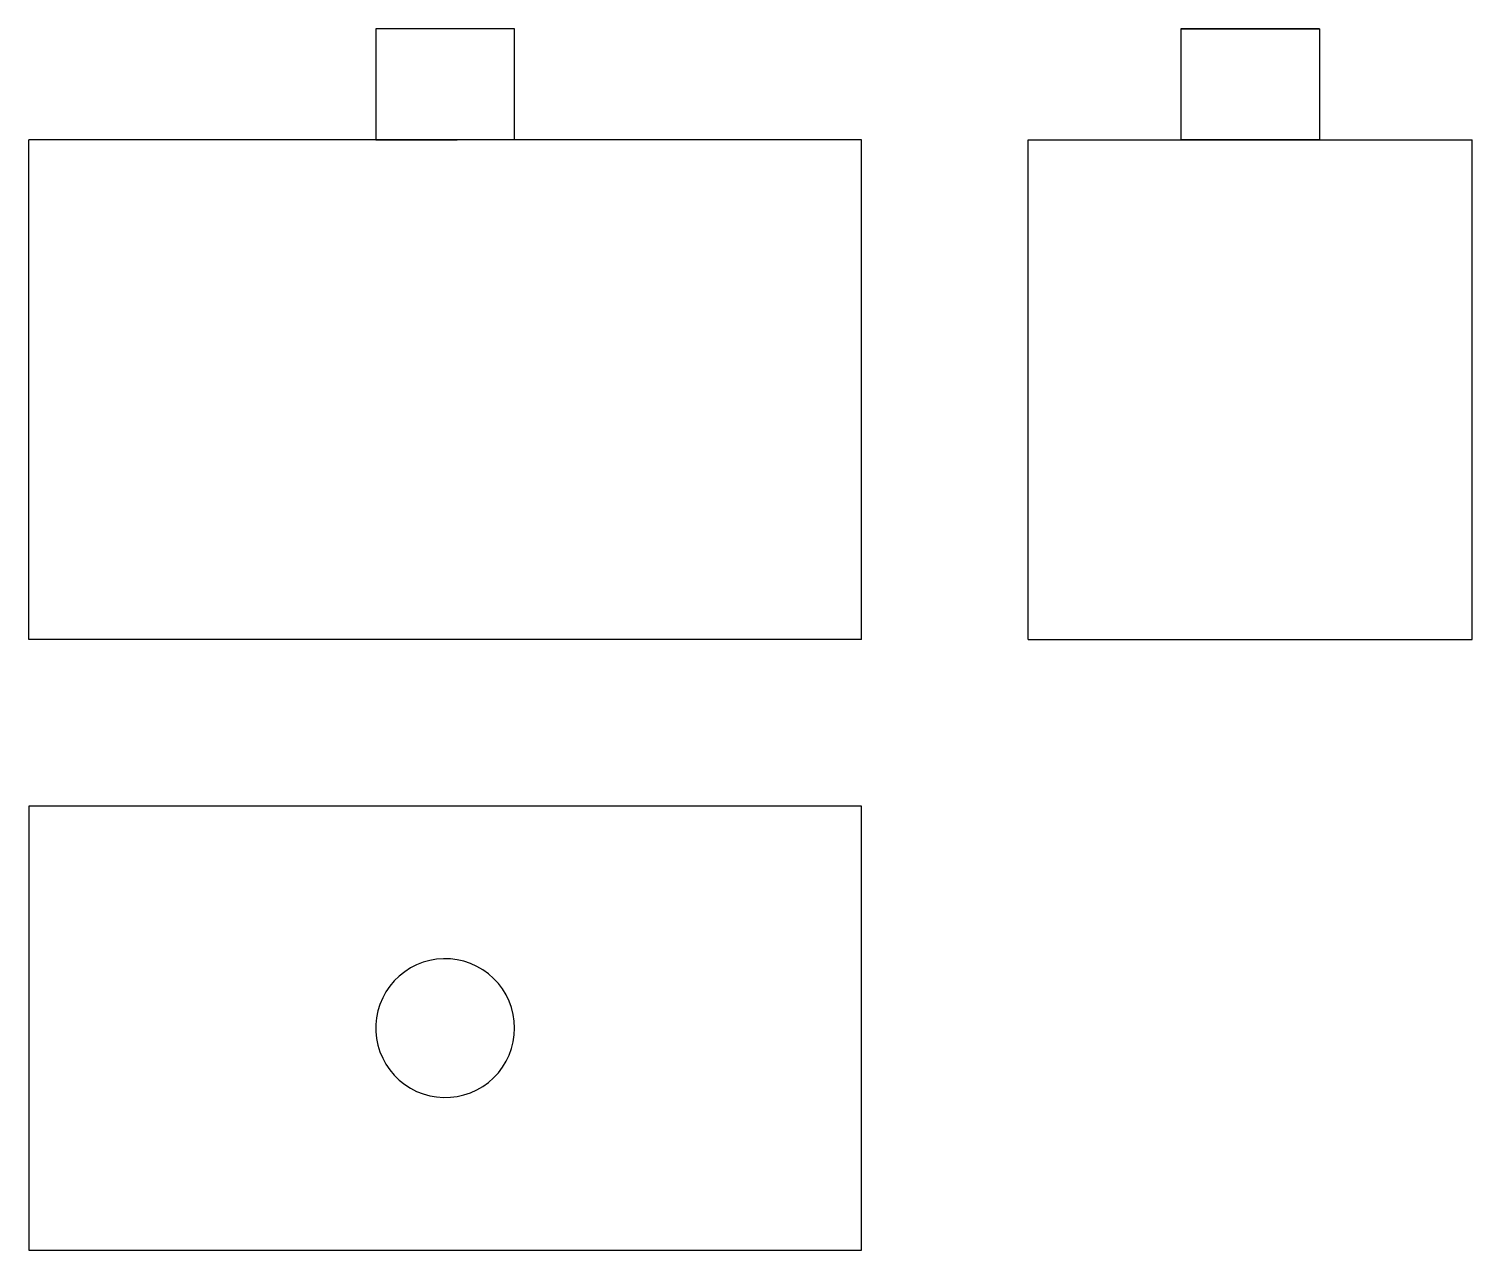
# Model space of a CAD drawing. Extents: x 0 to 1.77, y 0 to 1.5.
import ezdxf

# ---------------------------------------------------------------- set-up
doc = ezdxf.new("R2010")
doc.units = 0
doc.linetypes.add('HIDDEN', pattern=[0.051136, 0.034108, -0.017028])
for name, color, linetype in [('FRONT', 7, 'CONTINUOUS'), ('FRONT_HID', 7, 'HIDDEN'), ('LEFT', 7, 'CONTINUOUS'), ('LEFT_HID', 7, 'HIDDEN'), ('TOP', 7, 'CONTINUOUS')]:
    doc.layers.add(name, color=color, linetype=linetype)

msp = doc.modelspace()

# ---------------------------------------------------------------- linework, layer by layer
at = {"layer": 'FRONT'}
for p, q in [((0.596591, 1.5), (0.426136, 1.5)), ((0.426136, 1.5), (0.426136, 1.363636)), ((0.596591, 1.363636), (0.596591, 1.5)), ((0, 0.75), (0, 1.363636)), ((1.022727, 1.363636), (0, 1.363636)), ((1.022727, 0.75), (1.022727, 1.363636)), ((1.022727, 0.75), (0, 0.75))]:
    msp.add_line(p, q, dxfattribs=at)
at = {"layer": 'FRONT_HID', "linetype": 'HIDDEN'}
for p, q in [((0.596591, 1.363636), (0.426136, 1.363636)), ((0.426136, 1.363636), (0.596591, 1.363636))]:
    msp.add_line(p, q, dxfattribs=at)
at = {"layer": 'LEFT'}
for p, q in [((1.414773, 1.5), (1.585227, 1.5)), ((1.414773, 1.5), (1.414773, 1.363636)), ((1.585227, 1.5), (1.585227, 1.363636)), ((1.227273, 0.75), (1.227273, 1.363636)), ((1.227273, 1.363636), (1.772727, 1.363636)), ((1.772727, 0.75), (1.772727, 1.363636)), ((1.227273, 0.75), (1.772727, 0.75))]:
    msp.add_line(p, q, dxfattribs=at)
at = {"layer": 'LEFT_HID', "linetype": 'HIDDEN'}
for p, q in [((1.5, 1.5), (1.414773, 1.5)), ((1.585227, 1.5), (1.5, 1.5)), ((1.5, 1.363636), (1.414773, 1.363636)), ((1.414773, 1.363636), (1.585227, 1.363636)), ((1.585227, 1.363636), (1.5, 1.363636))]:
    msp.add_line(p, q, dxfattribs=at)
at = {"layer": 'TOP'}
for p, q in [((0, 0.545455), (0, 0)), ((1.022727, 0.545455), (0, 0.545455)), ((1.022727, 0), (1.022727, 0.545455)), ((0.492399, 0.355818), (0.48422, 0.353517)), ((0.500766, 0.357293), (0.492399, 0.355818)), ((0.509239, 0.357928), (0.500766, 0.357293)), ((0.517733, 0.357716), (0.509239, 0.357928)), ((0.526163, 0.35666), (0.517733, 0.357716)), ((0.534447, 0.354769), (0.526163, 0.35666)), ((0.542501, 0.352063), (0.534447, 0.354769)), ((0.461613, 0.341927), (0.45497, 0.336629)), ((0.46875, 0.346536), (0.461613, 0.341927)), ((0.476311, 0.350412), (0.46875, 0.346536)), ((0.48422, 0.353517), (0.476311, 0.350412)), ((0.550245, 0.348569), (0.542501, 0.352063)), ((0.557603, 0.34432), (0.550245, 0.348569)), ((0.564502, 0.339361), (0.557603, 0.34432)), ((0.570872, 0.333739), (0.564502, 0.339361)), ((0.443426, 0.324188), (0.43864, 0.317168)), ((0.448888, 0.330697), (0.443426, 0.324188)), ((0.45497, 0.336629), (0.448888, 0.330697)), ((0.576652, 0.32751), (0.570872, 0.333739)), ((0.581782, 0.320738), (0.576652, 0.32751)), ((0.586212, 0.313488), (0.581782, 0.320738)), ((0.431276, 0.301877), (0.428772, 0.293758)), ((0.434577, 0.309706), (0.431276, 0.301877)), ((0.43864, 0.317168), (0.434577, 0.309706)), ((0.589899, 0.305833), (0.586212, 0.313488)), ((0.592805, 0.297848), (0.589899, 0.305833)), ((0.427088, 0.28543), (0.426242, 0.276976)), ((0.428772, 0.293758), (0.427088, 0.28543)), ((0.594901, 0.289615), (0.592805, 0.297848)), ((0.596167, 0.281213), (0.594901, 0.289615)), ((0.426242, 0.276976), (0.426242, 0.268479)), ((0.426242, 0.268479), (0.427088, 0.260025)), ((0.596591, 0.272727), (0.596167, 0.281213)), ((0.596167, 0.264241), (0.596591, 0.272727)), ((0.427088, 0.260025), (0.428772, 0.251697)), ((0.428772, 0.251697), (0.431276, 0.243578)), ((0.592805, 0.247606), (0.594901, 0.25584)), ((0.594901, 0.25584), (0.596167, 0.264241)), ((0.431276, 0.243578), (0.434577, 0.235749)), ((0.434577, 0.235749), (0.43864, 0.228287)), ((0.581782, 0.224717), (0.586212, 0.231967)), ((0.586212, 0.231967), (0.589899, 0.239622)), ((0.589899, 0.239622), (0.592805, 0.247606)), ((0.43864, 0.228287), (0.443426, 0.221267)), ((0.443426, 0.221267), (0.448888, 0.214758)), ((0.448888, 0.214758), (0.45497, 0.208825)), ((0.570872, 0.211716), (0.576652, 0.217944)), ((0.576652, 0.217944), (0.581782, 0.224717)), ((0.45497, 0.208825), (0.461613, 0.203528)), ((0.461613, 0.203528), (0.46875, 0.198918)), ((0.46875, 0.198918), (0.476311, 0.195042)), ((0.476311, 0.195042), (0.48422, 0.191938)), ((0.542501, 0.193391), (0.550245, 0.196886)), ((0.550245, 0.196886), (0.557603, 0.201134)), ((0.557603, 0.201134), (0.564502, 0.206094)), ((0.564502, 0.206094), (0.570872, 0.211716)), ((0.48422, 0.191938), (0.492399, 0.189637)), ((0.492399, 0.189637), (0.500766, 0.188161)), ((0.500766, 0.188161), (0.509239, 0.187526)), ((0.509239, 0.187526), (0.517733, 0.187738)), ((0.517733, 0.187738), (0.526163, 0.188795)), ((0.526163, 0.188795), (0.534447, 0.190685)), ((0.534447, 0.190685), (0.542501, 0.193391)), ((0, 0), (1.022727, 0))]:
    msp.add_line(p, q, dxfattribs=at)

doc.saveas('drawing.dxf')
